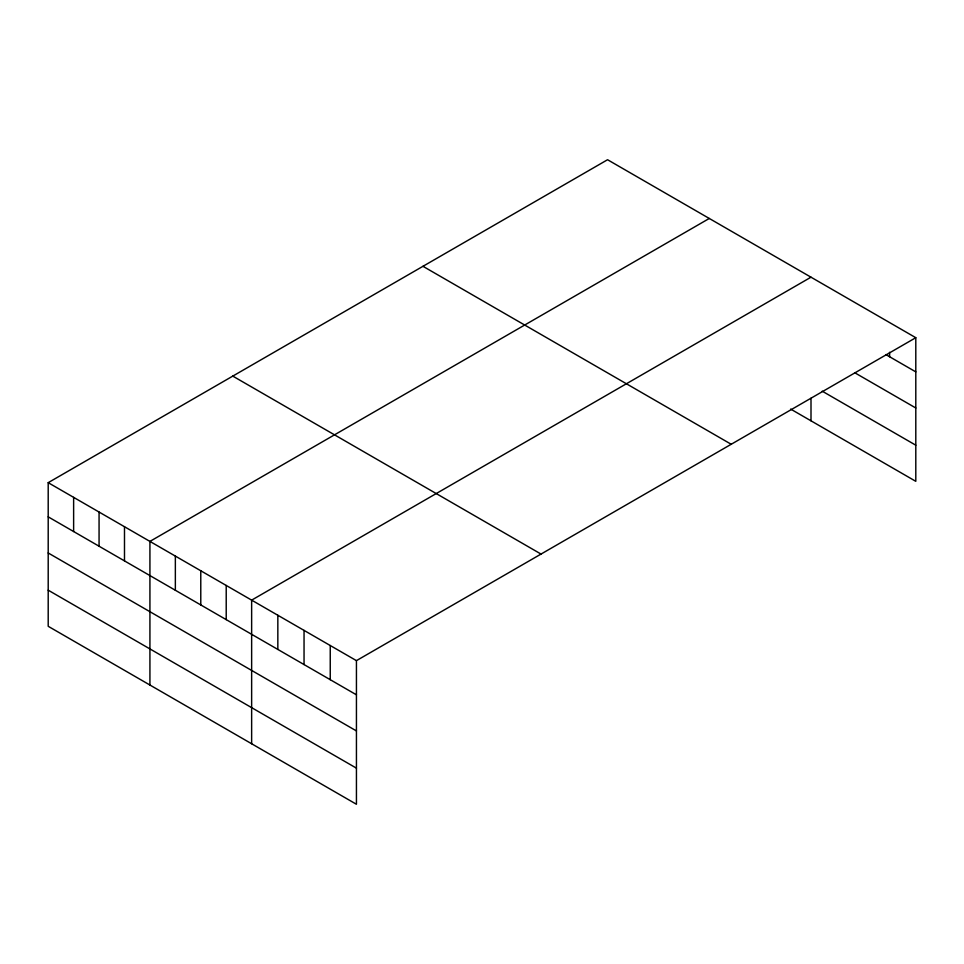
<?xml version="1.0" encoding="UTF-8"?>
<svg xmlns="http://www.w3.org/2000/svg" width="964" height="964" viewBox="0 0 964 964"><rect width="100%" height="100%" fill="white"/><g stroke="black" fill="none" stroke-linecap="round" stroke-linejoin="round"><path stroke-width="1.45" d="M915.8 337.701L356.439 660.641L356.439 804.265L48.2 626.299L48.2 482.675L607.561 159.735L915.8 337.701L915.8 481.325L790.649 409.073M709.275 218.467L149.926 541.407L149.926 685.03M811.001 277.186L251.64 600.138L251.64 743.762M885.856 354.583L915.8 371.875M854.67 372.694L915.8 407.989M822.232 391.179L915.8 445.199M422.967 266.305L731.218 444.271M232.782 376.105L541.033 554.071M48.2 482.675L356.439 660.641M48.2 516.849L356.439 694.815M48.2 552.975L356.439 730.929M48.2 590.185L356.439 768.151M889.603 352.294L889.603 356.752M811.001 398.24L811.001 420.81M330.242 645.519L330.242 679.692M304.046 630.384L304.046 664.558M277.837 615.261L277.837 649.435M226.215 585.449L226.215 619.623M200.777 570.772L200.777 604.946M175.352 556.083L175.352 590.269M124.489 526.718L124.489 560.903M99.063 512.041L99.063 546.214M73.626 497.364L73.626 531.538"/></g></svg>
